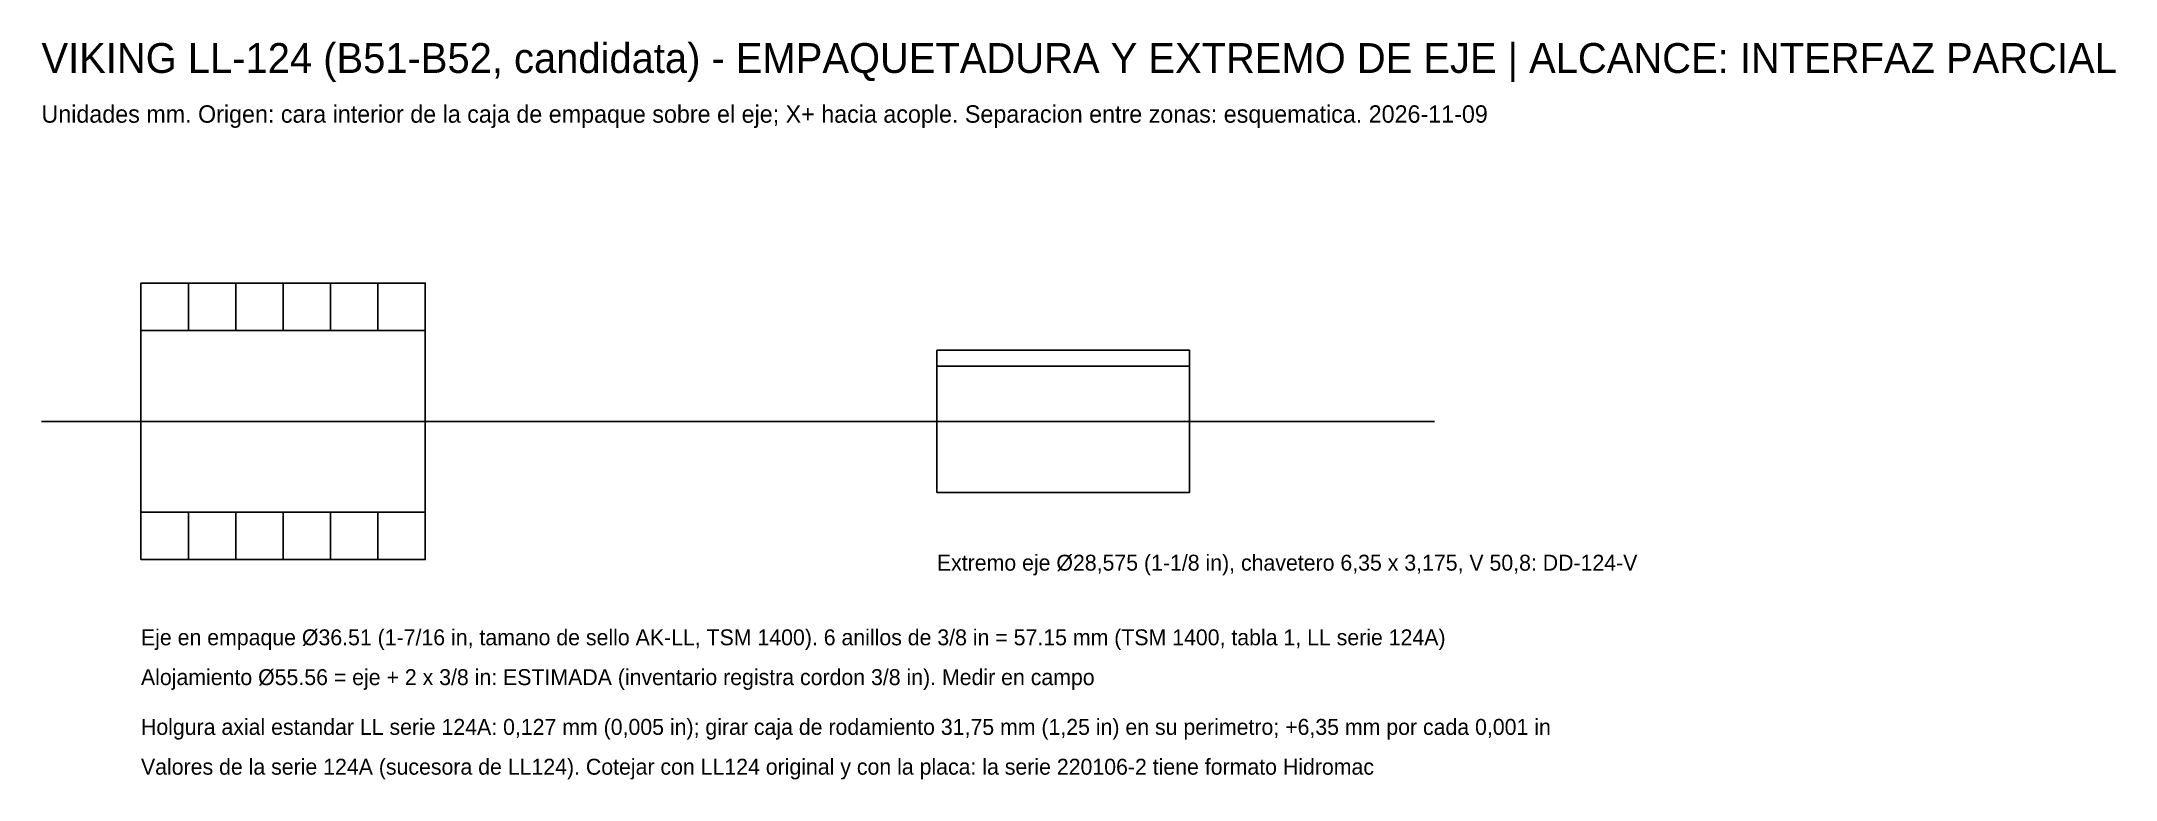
# Model space of a CAD drawing. Header units: millimetres. Extents: x -20 to 397, y -72 to 76.
import ezdxf

# ---------------------------------------------------------------- set-up
doc = ezdxf.new("R2010")
doc.units = ezdxf.units.MM
for name, color, linetype in [('CATALOGO_124A', 3, 'Continuous'), ('EJES_REFERENCIA', 8, 'Continuous'), ('ESTIMADA', 2, 'Continuous'), ('NOTAS', 7, 'Continuous'), ('PENDIENTE_CAMPO', 1, 'Continuous')]:
    doc.layers.add(name, color=color, linetype=linetype)

msp = doc.modelspace()

# ---------------------------------------------------------------- linework, layer by layer
at = {"layer": 'CATALOGO_124A'}
for points in [[(0, -18.25625), (57.15, -18.25625), (57.15, 18.25625), (0, 18.25625)], [(160, -14.2875), (210.8, -14.2875), (210.8, 14.2875), (160, 14.2875)], [(160, 11.1125), (210.8, 11.1125), (210.8, 14.2875), (160, 14.2875)]]:
    msp.add_lwpolyline(points, close=True, dxfattribs=at)
at = {"layer": 'EJES_REFERENCIA'}
msp.add_line((-20, 0), (260, 0), dxfattribs=at)
at = {"layer": 'ESTIMADA'}
for p, q in [((9.525, 18.25625), (9.525, 27.78125)), ((19.05, 18.25625), (19.05, 27.78125)), ((28.575, 18.25625), (28.575, 27.78125)), ((38.1, 18.25625), (38.1, 27.78125)), ((47.625, 18.25625), (47.625, 27.78125)), ((9.525, -18.25625), (9.525, -27.78125)), ((19.05, -18.25625), (19.05, -27.78125)), ((28.575, -18.25625), (28.575, -27.78125)), ((38.1, -18.25625), (38.1, -27.78125)), ((47.625, -18.25625), (47.625, -27.78125))]:
    msp.add_line(p, q, dxfattribs=at)
msp.add_lwpolyline([(0, -27.78125), (57.15, -27.78125), (57.15, 27.78125), (0, 27.78125)], close=True, dxfattribs=at)

# ---------------------------------------------------------------- texts
msp.add_text('Alojamiento Ø55.56 = eje + 2 x 3/8 in: ESTIMADA (inventario registra cordon 3/8 in). Medir en campo', height=3.2, dxfattribs=at).set_placement((0, -53))
at = {"layer": 'NOTAS'}
for s, height, p in [('VIKING LL-124 (B51-B52, candidata) - EMPAQUETADURA Y EXTREMO DE EJE | ALCANCE: INTERFAZ PARCIAL', 6, (-20, 70)), ('Unidades mm. Origen: cara interior de la caja de empaque sobre el eje; X+ hacia acople. Separacion entre zonas: esquematica. 2026-11-09', 3.5, (-20, 60)), ('Extremo eje Ø28,575 (1-1/8 in), chavetero 6,35 x 3,175, V 50,8: DD-124-V', 3.2, (160, -30)), ('Eje en empaque Ø36.51 (1-7/16 in, tamano de sello AK-LL, TSM 1400). 6 anillos de 3/8 in = 57.15 mm (TSM 1400, tabla 1, LL serie 124A)', 3.2, (0, -45)), ('Holgura axial estandar LL serie 124A: 0,127 mm (0,005 in); girar caja de rodamiento 31,75 mm (1,25 in) en su perimetro; +6,35 mm por cada 0,001 in', 3.2, (0, -63))]:
    msp.add_text(s, height=height, dxfattribs=at).set_placement(p)
at = {"layer": 'PENDIENTE_CAMPO'}
msp.add_text('Valores de la serie 124A (sucesora de LL124). Cotejar con LL124 original y con la placa: la serie 220106-2 tiene formato Hidromac', height=3.2, dxfattribs=at).set_placement((0, -71))

doc.saveas('drawing.dxf')
